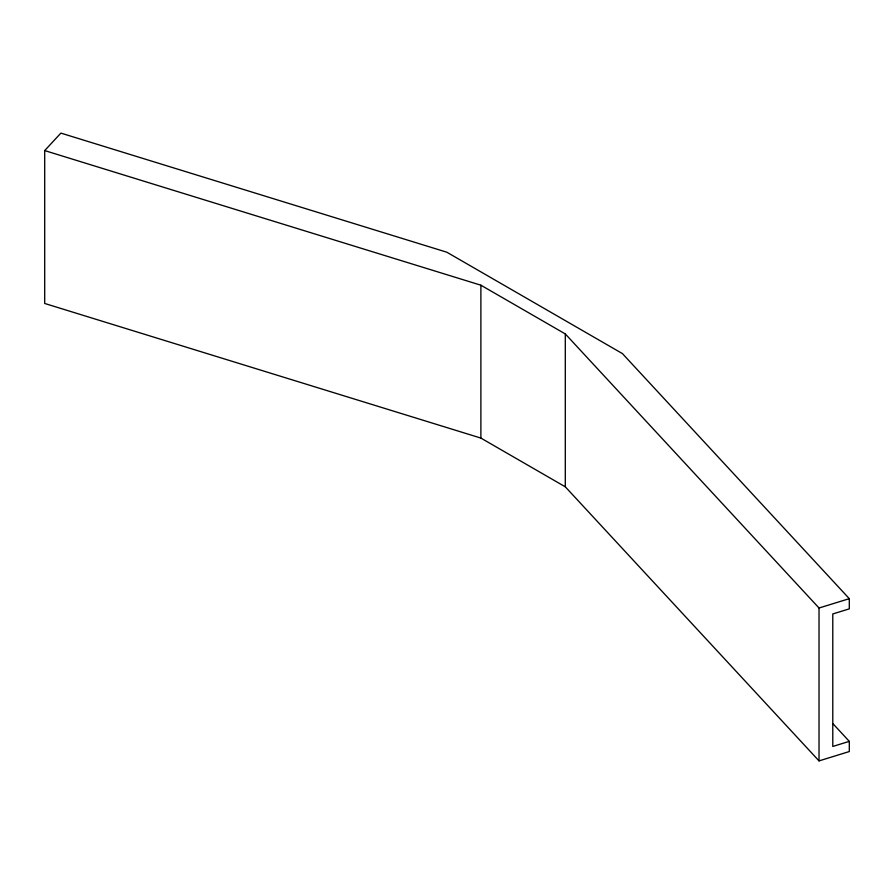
<?xml version="1.0" encoding="UTF-8"?>
<svg xmlns="http://www.w3.org/2000/svg" width="894" height="894" viewBox="0 0 894 894"><rect width="100%" height="100%" fill="white"/><g stroke="black" fill="none" stroke-linecap="round" stroke-linejoin="round"><path stroke-width="1.34" d="M565.299 486.817L565.299 333.931L480.883 285.197L44.7 150.583L44.7 303.468L480.883 438.082L565.299 486.817L819.027 760.895L849.3 751.552L849.3 741.361L833.23 724.006M819.027 760.895L819.027 608.009L565.299 333.931M44.7 150.583L60.881 133.105L446.799 252.197L622.436 353.599L849.3 598.667L849.3 608.859L832.783 613.954L832.783 746.456L849.3 741.361M819.027 608.009L849.3 598.667M480.883 285.197L480.883 438.082"/></g></svg>
